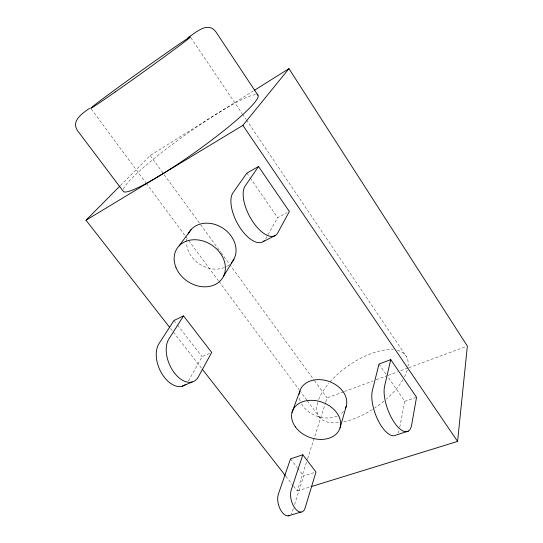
<?xml version="1.0" encoding="UTF-8"?>
<svg xmlns="http://www.w3.org/2000/svg" width="543" height="543" viewBox="0 0 543 543"><rect width="100%" height="100%" fill="white"/><g stroke="black" fill="none" stroke-linecap="round" stroke-linejoin="round"><path stroke-width="0.41" stroke-dasharray="2.71 2.04" d="M399.757 427.293L404.786 401.338L388.075 377.188M293.315 508.533L292.304 511.71A13.175 6.998 74.3 0 1 291.292 513.854M294.577 504.556L303.673 475.933L315.205 472.261M293.648 486.223L297.299 490.899L307.304 459.643M307.562 458.842L325.522 402.736M325.773 401.935L327.056 397.924L343.705 391.774M188.502 380.976L202.071 356.683L209.462 353.432M265.629 238.94L277.643 217.614L287.152 212.673M120.478 185.482L150.207 155.536L253.099 91.115M344.5 391.483L373.034 380.935M376.204 379.761L387.302 375.661M388.096 375.369L397.605 371.853M400.775 370.679L407.908 368.045M408.703 367.754L466.566 346.366M404.786 401.338L415.748 397.53M297.299 490.899L310.25 486.901M170.516 328.495L201.82 368.595M285.822 476.197L293.125 485.557M173.984 320.479L177.045 324.429M177.554 325.087L202.071 356.683M290.532 458.883L297.102 467.408M297.605 468.066L303.673 475.933M91.278 109.034L145.782 182.631M146.284 183.31L185.143 235.784M185.645 236.47L188.17 239.877M188.672 240.556L218.449 280.765M218.951 281.444L299.193 389.799M299.695 390.478L306.761 400.021M307.263 400.7L319.881 417.737M150.207 155.536L163.694 174.025M164.196 174.71L220.648 252.081M221.15 252.766L314.071 380.12M314.567 380.806L327.056 397.924M246.855 173.122L249.739 177.296M250.221 177.989L277.643 217.614M379 364.075L386.161 374.426M190.824 37.684L242.09 113.507M242.565 114.206L245.884 119.121M246.359 119.827L406.327 356.418M343.509 411.377A24.428 18.401 20 0 1 340.42 414.221M337.122 416.074A24.428 18.401 20 0 1 301.426 403.673M300.177 400.89A24.428 18.401 20 0 1 299.308 397.333M228.773 265.133A26.166 21.408 33.8 0 1 226.709 266.457M224.469 267.523A26.166 21.408 33.8 0 1 199.627 264.122A26.166 21.408 33.8 0 1 186.48 242.66M186.466 241.818A26.166 21.408 33.8 0 1 186.914 237.725M397.354 350.35A53.044 24.903 -35 0 1 408.031 366.22M407.25 370A53.044 24.903 -35 0 1 404.392 377.093M402.954 379.706A53.044 24.903 -35 0 1 386.46 399.003M383.935 401.162A53.044 24.903 -35 0 1 374.473 408.187M372.355 409.565A53.044 24.903 -35 0 1 342.735 422.02M338.357 422.664A53.044 24.903 -35 0 1 317.709 402.39M318.619 399.675A53.044 24.903 -35 0 1 328.922 383.141M329.968 381.933A53.044 24.903 -35 0 1 393.478 349.706M123.288 189.229A82.746 9.903 -35.5 0 1 184.226 135.696A82.746 9.903 -35.5 0 1 255.631 94.591M399.024 430.619A26.994 11.159 69.7 0 1 398.114 432.771"/><path stroke-width="0.81" d="M311.058 486.657L457.579 441.425L467.36 346.074L288.964 68.662L254.531 90.219M390.75 359.609L384.62 386.066A27.225 10.894 69.5 0 0 394.605 422.902A27.225 10.894 69.5 0 0 411.669 424.884L416.535 397.259L390.75 359.609L379 364.075L372.389 390.505A26.994 11.159 69.7 0 0 378.709 421.572A26.994 11.159 69.7 0 0 395.942 435.119L408.316 431.081M340.074 427.823L346.183 406.429M302.818 454.776L291.184 490.139A13.303 6.889 74 0 0 295.161 508.533A13.303 6.889 74 0 0 305.132 507.936L315.972 472.016L302.818 454.776L290.532 458.883L278.369 494.116A13.175 6.998 74.3 0 0 280.507 509.775A13.175 6.998 74.3 0 0 289.867 515.266M291.991 412.524L299.614 391.795M223.302 276.72L233.958 259.113M183.541 315.904L168.812 339.09A25.311 15.224 66.7 0 0 174.622 373.184A25.311 15.224 66.7 0 0 198.405 376.774L211.682 352.461L183.541 315.904L173.984 320.479L158.963 343.678A25.107 15.394 66.7 0 0 162.717 375.023A25.107 15.394 66.7 0 0 185.794 384.308M258.522 166.518L245.178 185.957A29.342 13.385 62.2 0 0 253.418 222.562A29.342 13.385 62.2 0 0 277.799 232.764L289.351 211.532L258.522 166.518L246.855 173.122L233.056 192.704A29.071 13.69 62.1 0 0 239.734 227.252A29.071 13.69 62.1 0 0 264.237 240.773M179.095 245.877L191.38 229.275M169.477 327.157L85.998 220.22L242.884 125.372L288.964 68.662M85.998 220.22L119.888 186.086M89.405 108.383C82.393 113.344 70.739 120.953 77.676 130.856L123.261 191.346A82.746 9.903 -35.5 0 0 199.946 148.796A82.746 9.903 -35.5 0 0 256.995 94.658M187.987 37.643C195.792 32.729 207.664 20.892 215.87 31.84L257.864 95.093M263.104 241.662L275.349 235.465M182.231 386.188L192.222 381.967M288.123 515.85L301.046 512.076M202.342 369.26L285.299 475.532M242.884 125.372L457.579 441.425M299.227 394.177A24.428 18.401 20 0 1 327.924 381.071A24.428 18.401 20 0 1 345.287 408.669M188.217 233.897A26.166 21.408 33.8 0 1 223.329 228.474A26.166 21.408 33.8 0 1 231.175 263.009M295.358 426.866A25.256 18.645 20.3 0 0 337.855 432.187A25.256 18.645 20.3 0 0 315.137 400.558A25.256 18.645 20.3 0 0 295.358 426.866M175.966 267.475A27.123 21.801 33.5 0 0 219.888 281.254A27.123 21.801 33.5 0 0 203.469 241.119A27.123 21.801 33.5 0 0 175.966 267.475M115.177 91.984A61.291 1.12 -35.6 0 0 190.349 36.985A61.291 1.12 -35.6 0 0 116.046 88.977A61.291 1.12 -35.6 0 0 115.177 91.984"/></g></svg>
